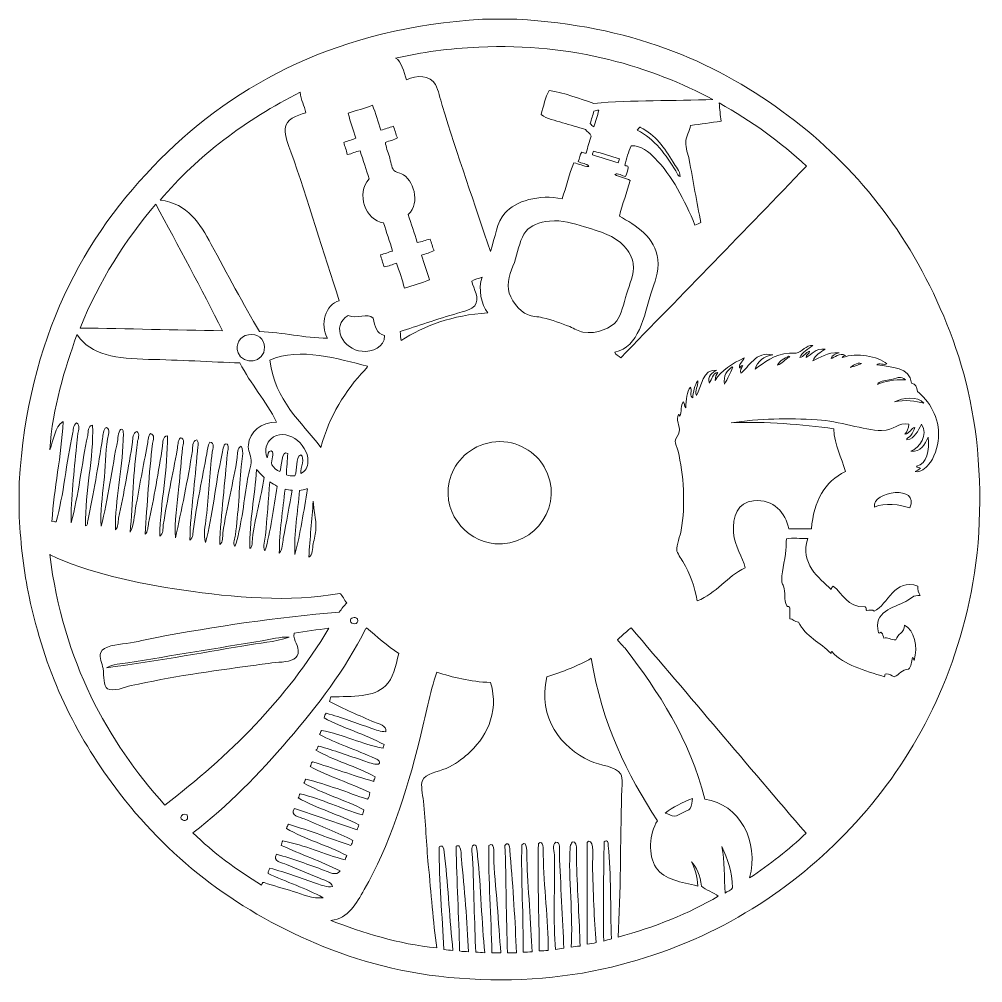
# Model space of a CAD drawing. Header units: inches. Extents: x 0 to 1033, y -1033 to 0.
import ezdxf

# ---------------------------------------------------------------- set-up
doc = ezdxf.new("R2010")
doc.units = ezdxf.units.IN
doc.header["$MEASUREMENT"] = 0
doc.layers.add('Layer 1', color=7, linetype='Continuous')

# ---------------------------------------------------------------- blocks, each defined once
blk = doc.blocks.new('block 2')
at = {"layer": 'Layer 1', "lineweight": 0}
for points, knots in [([(496.8, 0), (509.1, 0), (521.4, 0), (533.7, 0), (654.8, -6.7), (742.7, -43.8), (817.9, -98.4), (891.8, -152.1), (949.1, -222.1), (987.8, -310.1), (1007.3, -354.6), (1022, -402.7), (1027.6, -461.2), (1033.3, -520.8), (1029.4, -581.7), (1016.6, -635), (992.3, -735.6), (943.7, -815.8), (879.8, -879.8), (816.1, -943.4), (735.1, -992.4), (635, -1016.6), (580.9, -1029.6), (520.7, -1033.4), (460.8, -1027.6), (403.5, -1022.1), (353.7, -1006.9), (310.1, -987.8), (222.1, -949.1), (152.2, -891.9), (98.4, -817.9), (57.2, -761.2), (27.3, -698.6), (10.6, -619.1), (5, -592.8), (1.5, -564.3), (0, -533.7), (0, -521.4), (0, -509.1), (0, -496.8), (9.3, -342), (68.7, -232.7), (151.2, -150.2), (233.7, -67.7), (343.7, -9.2), (496.8, 0)], [0, 0, 0, 0, 1, 1, 1, 2, 2, 2, 3, 3, 3, 4, 4, 4, 5, 5, 5, 6, 6, 6, 7, 7, 7, 8, 8, 8, 9, 9, 9, 10, 10, 10, 11, 11, 11, 12, 12, 12, 13, 13, 13, 14, 14, 14, 15, 15, 15, 15]), ([(492.9, -29.8), (460.1, -31.3), (432.1, -35.2), (403.6, -41.8), (410.2, -44.8), (412.1, -56.7), (415.2, -64.8), (426.3, -59.9), (440.5, -59.6), (446.4, -70.1), (449.9, -76.3), (451.2, -84.9), (453.6, -92.6), (469.4, -144.6), (488.9, -199.7), (505.4, -249.1), (510.7, -233.3), (511.8, -217.9), (520.8, -207.8), (532.1, -194.9), (557.7, -187.5), (582.2, -192.5), (586.7, -180), (589.5, -165.8), (594.7, -154.1), (600.7, -154.8), (604.2, -158), (611, -157.9), (609.2, -154.1), (602.5, -155.2), (599.5, -152.6), (601.2, -149.7), (601.1, -144.9), (603.3, -142.5), (605, -142.8), (605.9, -143.8), (608.1, -143.5), (609.5, -137), (611.7, -131.4), (613.4, -125.3), (612.1, -122.1), (608.9, -120.8), (607.1, -118.1), (599.1, -115.9), (590.9, -113.4), (582.7, -110.9), (574.7, -108.4), (565.9, -106.9), (559.6, -102.2), (562.3, -93.4), (564.1, -83.6), (568.3, -76.3), (584.6, -78.7), (600.9, -85.3), (616.3, -90.2), (656.8, -86.2), (703, -88.1), (743.9, -85.9), (678.2, -51.5), (595.2, -25), (492.9, -29.8)], [0, 0, 0, 0, 1, 1, 1, 2, 2, 2, 3, 3, 3, 4, 4, 4, 5, 5, 5, 6, 6, 6, 7, 7, 7, 8, 8, 8, 9, 9, 9, 10, 10, 10, 11, 11, 11, 12, 12, 12, 13, 13, 13, 14, 14, 14, 15, 15, 15, 16, 16, 16, 17, 17, 17, 18, 18, 18, 19, 19, 19, 20, 20, 20, 20]), ([(151.2, -193.9), (181, -198), (193.7, -219), (205.9, -241.4), (222.8, -272.5), (240.5, -306.3), (257.7, -335), (283.7, -335.7), (304.5, -341.7), (330.7, -342.2), (322, -327.8), (328.4, -305.4), (343.2, -301.9), (326.5, -251), (309.6, -193.9), (291.3, -142.1), (288.9, -135), (284.4, -125.2), (285.1, -117.6), (286.2, -106.7), (297.3, -103.2), (307.2, -100.3), (306.1, -92.1), (301.7, -87.2), (301.4, -78.2), (242.7, -108.1), (191.7, -145.8), (151.2, -193.9)], [0, 0, 0, 0, 1, 1, 1, 2, 2, 2, 3, 3, 3, 4, 4, 4, 5, 5, 5, 6, 6, 6, 7, 7, 7, 8, 8, 8, 9, 9, 9, 9]), ([(352.8, -100.8), (355, -110.3), (358.6, -118.4), (360.9, -127.7), (356.7, -129.2), (352.4, -130.7), (348, -132), (349.2, -136.4), (350.8, -140.3), (351.8, -144.9), (357.1, -144.3), (360.5, -141.8), (365.7, -141.1), (368.7, -151.5), (372.2, -161.2), (375.3, -171.3), (360.8, -186.8), (371.3, -215.8), (390.7, -218.4), (393.8, -228.5), (397.4, -238.2), (400.3, -248.6), (395.7, -249.7), (392.3, -251.8), (387.3, -252.5), (388.4, -257), (390, -261), (391.2, -265.4), (396.5, -265), (400.2, -262.9), (404.6, -261.6), (407.7, -270.3), (410.6, -279.3), (413.2, -288.5), (422.1, -285.3), (431.8, -283), (440.1, -279.3), (437.1, -270.7), (434.1, -262), (431.5, -252.9), (436, -251.4), (441, -250.3), (444.9, -248.1), (443, -244.5), (442.3, -239.5), (440.6, -235.7), (435.5, -236.5), (432.1, -239), (426.7, -239.5), (423.9, -229), (420.3, -219.4), (417.1, -209.3), (431, -196.3), (422.6, -171.8), (409.9, -165.6), (407.8, -164.5), (403.5, -164.2), (401.7, -162.2), (399.2, -159.4), (398.3, -151.5), (396.9, -147.3), (395.1, -141.9), (393.4, -137.1), (392.6, -132), (396.9, -130.4), (402.1, -129.6), (405.6, -127.2), (403.6, -123.5), (403, -118.6), (401.2, -114.7), (396.7, -116), (392.4, -117.7), (387.8, -119), (384.7, -110.1), (382.2, -100.6), (378.7, -92.2), (370.5, -95.5), (361.3, -97.8), (352.8, -100.8)], [0, 0, 0, 0, 1, 1, 1, 2, 2, 2, 3, 3, 3, 4, 4, 4, 5, 5, 5, 6, 6, 6, 7, 7, 7, 8, 8, 8, 9, 9, 9, 10, 10, 10, 11, 11, 11, 12, 12, 12, 13, 13, 13, 14, 14, 14, 15, 15, 15, 16, 16, 16, 17, 17, 17, 18, 18, 18, 19, 19, 19, 20, 20, 20, 21, 21, 21, 22, 22, 22, 23, 23, 23, 24, 24, 24, 25, 25, 25, 26, 26, 26, 26]), ([(752.6, -109.4), (741.5, -110.6), (731.3, -112.8), (719.9, -113.8), (719.4, -119.8), (714.7, -125.6), (714.7, -132), (714.6, -138.1), (717.3, -144.5), (718.5, -150.7), (722.6, -172.6), (726.7, -197.1), (731, -217.9), (729.1, -219), (727, -220), (724.7, -220.8), (713.6, -194.2), (700.3, -167.6), (681.5, -148.8), (675.1, -142.4), (667.6, -135.2), (656.1, -135.8), (653.1, -142), (651.6, -149.6), (649.4, -156.5), (650.3, -157.7), (653.4, -156.6), (653.2, -158.9), (652.7, -162.5), (651.5, -165.4), (650.3, -168.5), (646.5, -168.4), (641.9, -164.2), (638.8, -166.5), (643.1, -169.8), (650.7, -169.7), (655.1, -172.8), (651.4, -185.7), (647.2, -198.1), (643.6, -211.2), (661.1, -220.8), (682.7, -234), (684.9, -257.7), (686.2, -271.9), (681.2, -281.8), (677.7, -293.3), (669.9, -318.8), (664.7, -351.5), (638.8, -357.1), (638.8, -359.4), (643.3, -361.2), (645.1, -363.3), (711.3, -294.5), (778.4, -226.6), (844.2, -157.4), (816.4, -131.6), (785.2, -109), (750.7, -89.8), (750.9, -96.7), (752.1, -102.7), (752.6, -109.4)], [0, 0, 0, 0, 1, 1, 1, 2, 2, 2, 3, 3, 3, 4, 4, 4, 5, 5, 5, 6, 6, 6, 7, 7, 7, 8, 8, 8, 9, 9, 9, 10, 10, 10, 11, 11, 11, 12, 12, 12, 13, 13, 13, 14, 14, 14, 15, 15, 15, 16, 16, 16, 17, 17, 17, 18, 18, 18, 19, 19, 19, 20, 20, 20, 20]), ([(616.3, -98.4), (615.1, -103), (613.5, -107.1), (612.4, -111.8), (613.6, -113.1), (614.3, -114.7), (616.3, -115.2), (618.3, -109.5), (620.3, -103.8), (621.5, -97.4), (619.3, -97.3), (618.3, -98.4), (616.3, -98.4)], [0, 0, 0, 0, 1, 1, 1, 2, 2, 2, 3, 3, 3, 4, 4, 4, 4]), ([(701.2, -153.1), (692.1, -138.1), (682, -123.7), (666.2, -116.2), (666.2, -115.9), (666.1, -115.6), (665.7, -115.7), (664.3, -116.3), (663.7, -117.8), (662.8, -119), (681.3, -128.2), (693.8, -145.7), (704.1, -162.7), (705.5, -165.1), (707.3, -169), (708.9, -168.5), (708.5, -162.7), (704.1, -157.9), (701.2, -153.1)], [0, 0, 0, 0, 1, 1, 1, 2, 2, 2, 3, 3, 3, 4, 4, 4, 5, 5, 5, 6, 6, 6, 6]), ([(614.8, -145.4), (623.7, -148.6), (633.3, -150.9), (642.2, -154.1), (642.8, -152.7), (643.3, -151.3), (643.6, -149.7), (634.3, -147.1), (625.6, -143.8), (615.8, -141.6), (615.7, -143.1), (614.7, -143.7), (614.8, -145.4)], [0, 0, 0, 0, 1, 1, 1, 2, 2, 2, 3, 3, 3, 4, 4, 4, 4]), ([(146.4, -198.2), (113.8, -237), (85.7, -280.2), (65.3, -331.2), (116.5, -331.8), (166.8, -333.3), (217.9, -334.1), (195.6, -289.2), (170.4, -243), (146.4, -198.2)], [0, 0, 0, 0, 1, 1, 1, 2, 2, 2, 3, 3, 3, 3]), ([(543.3, -227.5), (537.6, -234.3), (535.2, -247.3), (532.3, -256.8), (529, -267.4), (522.9, -277.9), (524.6, -289.9), (526, -299.8), (536.5, -313.4), (545.2, -316.8), (549.9, -318.6), (556, -318.9), (561.1, -320.1), (571.5, -322.6), (581.1, -326), (590.4, -329.7), (595.2, -331.7), (600.6, -334.8), (604.3, -335.5), (620.1, -338.3), (635.2, -330.6), (640.7, -323.5), (645.6, -317.2), (648.4, -304.8), (651.3, -294.7), (654.5, -283.9), (659.9, -274.3), (658.5, -262.1), (657.8, -256), (653.7, -248.5), (648.9, -243.3), (638.2, -232), (623.4, -227.8), (606.2, -222.7), (593.1, -218.8), (583, -215.1), (568.8, -216.5), (557.2, -217.6), (548.7, -221), (543.3, -227.5)], [0, 0, 0, 0, 1, 1, 1, 2, 2, 2, 3, 3, 3, 4, 4, 4, 5, 5, 5, 6, 6, 6, 7, 7, 7, 8, 8, 8, 9, 9, 9, 10, 10, 10, 11, 11, 11, 12, 12, 12, 13, 13, 13, 13]), ([(485.2, -280.8), (487.4, -289.4), (494.3, -299.8), (488.6, -307.2), (485.7, -311), (476.4, -313.4), (469.9, -315.3), (448.6, -321.5), (426.4, -329.2), (408.4, -335), (408.9, -338.4), (409, -342.5), (409.4, -344.6), (434.5, -328.8), (464, -317.2), (502.5, -314.9), (495.5, -306.7), (492, -288.7), (496.3, -276.5), (493.1, -278.4), (488.3, -278.7), (485.2, -280.8)], [0, 0, 0, 0, 1, 1, 1, 2, 2, 2, 3, 3, 3, 4, 4, 4, 5, 5, 5, 6, 6, 6, 7, 7, 7, 7]), ([(352.8, -317.7), (333.4, -329.3), (347.4, -354.3), (367.6, -356.1), (378.6, -357.1), (392.3, -351.8), (391.6, -339.3), (383.4, -337.3), (381.2, -329.3), (379.6, -320.6), (373.6, -314.1), (361.9, -322.3), (352.8, -317.7)], [0, 0, 0, 0, 1, 1, 1, 2, 2, 2, 3, 3, 3, 4, 4, 4, 4]), ([(32.6, -461.7), (37, -451.7), (37.9, -437), (47, -431.5), (45.1, -468.9), (37.3, -503), (35, -538.5), (37, -538.2), (37.8, -539), (39.4, -539), (47.7, -511), (50.5, -474.1), (57.1, -444.9), (58.1, -440.8), (57.7, -435.5), (61.4, -432.9), (65.7, -435.4), (63.4, -440.7), (62.9, -444.4), (62.3, -448.7), (61.8, -453.6), (61.4, -457.9), (59, -485.1), (55, -514), (55.7, -540), (63.4, -511.3), (67.1, -476.3), (73.4, -446.4), (74.1, -443.1), (73.3, -435.6), (78.7, -435.3), (79.8, -471.3), (70.6, -505.3), (71, -543.3), (73.6, -542.9), (73.1, -539.8), (73.4, -538), (79.5, -509.4), (84.9, -478.3), (89.3, -449.7), (89.9, -445.7), (89.6, -440.1), (93.6, -437.7), (98.1, -440.1), (95.1, -446.5), (94.6, -450.2), (92.4, -464.9), (92.3, -481), (90.7, -496.8), (89.2, -512.5), (86.3, -528.3), (87.8, -543.8), (95, -515.3), (99.5, -481.1), (105.6, -451.2), (105.9, -449.8), (106.2, -439.1), (109.9, -439.6), (112.7, -440.1), (111.4, -449.1), (111.4, -451.6), (110.3, -485.3), (102.7, -513.9), (103.2, -547.6), (106.3, -544.5), (105.7, -539.3), (106.6, -535.2), (112, -508.8), (117.4, -480.1), (121.4, -453.6), (122, -449.7), (121.4, -443.5), (126.2, -442), (129.9, -445), (127.2, -449.9), (126.7, -453.6), (122.3, -484.6), (121.6, -519.6), (119, -550), (123.1, -542.5), (123.3, -532.9), (124.8, -524.1), (128.7, -501.8), (133.1, -478.3), (137.3, -457.4), (138.1, -453.1), (137.6, -447.9), (140.6, -444.4), (146.1, -445.3), (143.5, -451.6), (143, -455), (139, -487.5), (137.3, -520.1), (134.9, -552.4), (138.2, -549.7), (137.9, -544.5), (138.7, -540.4), (144.4, -513.9), (149.5, -484.8), (153.6, -457.9), (154.1, -454.3), (153.3, -447.1), (158.9, -446.8), (159.5, -482.3), (151.4, -517.5), (150.7, -554.4), (154.7, -551.9), (154, -546.4), (154.5, -542.4), (158.6, -515.1), (164.6, -487.8), (169.4, -461.7), (170.2, -457.3), (169.7, -452.2), (172.8, -448.8), (178.1, -449.8), (175.6, -455.9), (175.2, -459.3), (173.4, -473.2), (172.7, -487.5), (171.3, -501.1), (169.5, -519.8), (166.1, -539.2), (167.5, -556.3), (173.8, -527.1), (180.9, -493.4), (185.7, -462.7), (186.3, -458.9), (185.1, -452.3), (190.5, -451.2), (193.1, -454.7), (191.3, -459.2), (191, -463.2), (188.8, -495.7), (183.8, -525.6), (182.9, -558.7), (186.7, -556.2), (186.2, -550.6), (186.7, -546.7), (190.5, -519.8), (196.2, -492), (201.1, -466), (201.9, -462), (201.9, -457), (204.5, -453.6), (210.3, -454.2), (207.3, -460.9), (206.9, -464.1), (203.9, -488.2), (203, -511), (200.6, -534.2), (199.7, -543.4), (196.9, -552.9), (199.7, -561.1), (207.7, -533.1), (210.3, -496.6), (217.4, -467.5), (218.4, -463.5), (218.6, -455.4), (221.7, -455.5), (226.2, -455.6), (223.3, -463.4), (223.2, -465.1), (220.8, -495.4), (216.1, -530.8), (215, -563.5), (219, -560.6), (217.8, -555.2), (218.4, -551), (222.3, -523.5), (229.8, -496.6), (233.7, -469.9), (234.3, -466), (233.2, -459.7), (238.1, -457.9), (241.3, -464.3), (238.7, -472.5), (238.1, -480), (236, -503.2), (234.9, -530.3), (231.8, -552.9), (231.2, -557.1), (228.9, -561.5), (231.3, -565.4), (237.8, -546.5), (240.7, -519.4), (244.3, -496.3), (245.5, -488.4), (249, -479.4), (248.6, -472.8), (248.2, -466.6), (245.2, -462.7), (245.7, -456.4), (246.9, -442.1), (259.6, -432.4), (276, -432), (264.4, -409.3), (248.2, -391.2), (236.6, -368.6), (206.1, -367.5), (170.8, -365.4), (138.7, -364.8), (104.9, -364.1), (76.7, -360.2), (62.4, -338.9), (62.4, -338.6), (62.3, -338.3), (61.9, -338.4), (48.5, -375.5), (35.9, -416.1), (32.6, -461.7)], [0, 0, 0, 0, 1, 1, 1, 2, 2, 2, 3, 3, 3, 4, 4, 4, 5, 5, 5, 6, 6, 6, 7, 7, 7, 8, 8, 8, 9, 9, 9, 10, 10, 10, 11, 11, 11, 12, 12, 12, 13, 13, 13, 14, 14, 14, 15, 15, 15, 16, 16, 16, 17, 17, 17, 18, 18, 18, 19, 19, 19, 20, 20, 20, 21, 21, 21, 22, 22, 22, 23, 23, 23, 24, 24, 24, 25, 25, 25, 26, 26, 26, 27, 27, 27, 28, 28, 28, 29, 29, 29, 30, 30, 30, 31, 31, 31, 32, 32, 32, 33, 33, 33, 34, 34, 34, 35, 35, 35, 36, 36, 36, 37, 37, 37, 38, 38, 38, 39, 39, 39, 40, 40, 40, 41, 41, 41, 42, 42, 42, 43, 43, 43, 44, 44, 44, 45, 45, 45, 46, 46, 46, 47, 47, 47, 48, 48, 48, 49, 49, 49, 50, 50, 50, 51, 51, 51, 52, 52, 52, 53, 53, 53, 54, 54, 54, 55, 55, 55, 56, 56, 56, 57, 57, 57, 58, 58, 58, 59, 59, 59, 60, 60, 60, 61, 61, 61, 62, 62, 62, 63, 63, 63, 64, 64, 64, 65, 65, 65, 66, 66, 66, 67, 67, 67, 68, 68, 68, 69, 69, 69, 70, 70, 70, 70]), ([(234.7, -357.6), (239.9, -371.8), (263.5, -368.7), (263, -351.8), (262.8, -342.7), (255.6, -336.7), (245.7, -338.4), (236.4, -340), (231.3, -348.5), (234.7, -357.6)], [0, 0, 0, 0, 1, 1, 1, 2, 2, 2, 3, 3, 3, 3]), ([(268.8, -365.7), (274.3, -409.7), (302.3, -431.1), (323.5, -459.3), (332.3, -425.5), (350.1, -397.8), (370.5, -376.3), (371.6, -375.2), (373.7, -373.7), (373.4, -372), (342.8, -364.5), (301, -351.2), (268.8, -365.7)], [0, 0, 0, 0, 1, 1, 1, 2, 2, 2, 3, 3, 3, 4, 4, 4, 4]), ([(746.3, -387.3), (746.2, -383.4), (747.9, -381.2), (749.2, -378.7), (743.5, -379.8), (742.9, -386.2), (740.1, -390.2), (737.2, -383.2), (743.3, -378.5), (748.3, -376.3), (732.2, -374.8), (732.4, -393.7), (726.2, -403.6), (724.4, -397.9), (728, -393.7), (727.6, -387.8), (724.4, -392.3), (722.7, -400.3), (722.3, -406), (718.4, -405.3), (721.7, -397.4), (719.9, -394.5), (715.7, -399.4), (715.3, -408.1), (714.7, -416.6), (713.2, -415.2), (714, -411.5), (712.3, -410.4), (708.7, -413.2), (710.9, -421.8), (708.4, -425.7), (707.1, -425.9), (708.9, -423), (707, -423.8), (703.8, -429.9), (708.8, -435.3), (707.9, -442.5), (707.5, -446.2), (703.8, -449.1), (703.6, -452.6), (703.5, -454.7), (705.5, -459.2), (706.5, -463.2), (712.6, -487.9), (714.6, -521.1), (709.9, -548.1), (708.9, -553.3), (704.6, -565), (705.1, -569.2), (705.4, -572.2), (710, -578.5), (711.8, -581.7), (718.9, -594.8), (724.7, -608.2), (727.1, -623.9), (747.7, -615.5), (758.9, -597.8), (778.5, -588.4), (776.1, -577.3), (767.1, -565.2), (766, -551), (764.7, -533.3), (770.3, -518.2), (787.6, -516.4), (809.6, -514.2), (821.5, -529.6), (825.5, -546.7), (833.5, -546.7), (841.5, -546.7), (849.5, -546.7), (852.2, -516.7), (863.7, -495.6), (886, -485.2), (882, -469.7), (874.4, -457.8), (873.5, -439.2), (839.6, -434.7), (800.8, -431), (763.6, -432.9), (793.5, -428.1), (824.6, -427.9), (855.8, -429.6), (879.2, -430.8), (905.4, -440.7), (924.9, -441.1), (938.6, -441.4), (942.6, -431.5), (954.2, -434.4), (953.8, -438.9), (952.1, -442.2), (949.8, -444.9), (955.1, -444.6), (956.6, -438), (960.4, -437.7), (959.5, -440.6), (958.1, -443.9), (956.1, -446.4), (954.6, -448.2), (950.9, -449.6), (951.8, -451.2), (960.9, -449.4), (963.9, -441.5), (967.6, -434.4), (975.2, -445.8), (965.7, -460), (956.1, -463.2), (967.2, -464.8), (971.1, -455.6), (974.8, -448.3), (976, -462.3), (973.8, -476.6), (962.3, -479.5), (962.6, -481.4), (965.8, -480.5), (966.6, -481.9), (964.6, -482.9), (963, -484.3), (960.9, -485.2), (966, -486.8), (972.4, -480.7), (975.3, -477.6), (981.1, -471.1), (985.1, -458.6), (985.8, -448.8), (987.4, -427.6), (975.1, -408.1), (963.3, -399.3), (963, -394.5), (961.1, -391.2), (957, -390.2), (955.5, -372.7), (935.7, -373.5), (919.6, -370.5), (922.2, -368.3), (927.3, -371.3), (930.6, -369.6), (920.4, -361.4), (898.5, -356.9), (882.6, -362.9), (883, -361.3), (884.8, -361.2), (886, -360.5), (880.1, -357), (873.9, -363.1), (870.6, -363.8), (871.7, -359.9), (875.8, -359.1), (879.3, -357.6), (866.5, -356.7), (858.6, -363.5), (851, -366.2), (853.5, -360.1), (859.4, -357.3), (864.4, -353.7), (853.5, -352.8), (850.4, -359.5), (843.8, -362.9), (843.7, -359.5), (848.2, -358.5), (847.6, -356.1), (842.9, -357.2), (841.8, -361.9), (837.1, -362.9), (839.7, -356.6), (846.1, -354), (851, -349.9), (844.1, -349.3), (839.4, -356.8), (833.2, -358.1), (830.9, -358.5), (828.4, -357.9), (826, -358.1), (809.4, -359.3), (798.8, -368.2), (789.1, -375.3), (791.8, -366.5), (798.4, -361.7), (808.3, -360), (789.8, -355.3), (782.4, -373.7), (773.7, -379.6), (772.5, -376.3), (774.9, -374), (776.1, -371.5), (773.7, -370.9), (773.2, -374.6), (772.3, -373.9), (772.2, -368.8), (776.7, -365.8), (777.5, -363.3), (765, -368.9), (752.3, -376.9), (746.3, -387.3)], [0, 0, 0, 0, 1, 1, 1, 2, 2, 2, 3, 3, 3, 4, 4, 4, 5, 5, 5, 6, 6, 6, 7, 7, 7, 8, 8, 8, 9, 9, 9, 10, 10, 10, 11, 11, 11, 12, 12, 12, 13, 13, 13, 14, 14, 14, 15, 15, 15, 16, 16, 16, 17, 17, 17, 18, 18, 18, 19, 19, 19, 20, 20, 20, 21, 21, 21, 22, 22, 22, 23, 23, 23, 24, 24, 24, 25, 25, 25, 26, 26, 26, 27, 27, 27, 28, 28, 28, 29, 29, 29, 30, 30, 30, 31, 31, 31, 32, 32, 32, 33, 33, 33, 34, 34, 34, 35, 35, 35, 36, 36, 36, 37, 37, 37, 38, 38, 38, 39, 39, 39, 40, 40, 40, 41, 41, 41, 42, 42, 42, 43, 43, 43, 44, 44, 44, 45, 45, 45, 46, 46, 46, 47, 47, 47, 48, 48, 48, 49, 49, 49, 50, 50, 50, 51, 51, 51, 52, 52, 52, 53, 53, 53, 54, 54, 54, 55, 55, 55, 56, 56, 56, 57, 57, 57, 58, 58, 58, 59, 59, 59, 60, 60, 60, 61, 61, 61, 62, 62, 62, 63, 63, 63, 64, 64, 64, 64]), ([(813.1, -371), (815.7, -366.3), (820.3, -363.6), (825.5, -361.4), (826.8, -361.4), (826.1, -361.8), (826, -362.4), (820.9, -364.5), (818.6, -369.4), (813.1, -371)], [0, 0, 0, 0, 1, 1, 1, 2, 2, 2, 3, 3, 3, 3]), ([(903.3, -369.1), (899.9, -371.1), (895.3, -371.9), (891.3, -373.4), (893.2, -372.1), (898.6, -367.7), (903.3, -369.1)], [0, 0, 0, 0, 1, 1, 1, 2, 2, 2, 2]), ([(764.6, -372.9), (765.4, -372.8), (765.6, -373.4), (765.1, -373.4), (762.7, -379.8), (759.5, -385.5), (756.4, -391.2), (754.6, -382.5), (759.3, -376.1), (764.6, -372.9)], [0, 0, 0, 0, 1, 1, 1, 2, 2, 2, 3, 3, 3, 3]), ([(950.3, -386.8), (937.8, -385.9), (928.7, -388.3), (920.6, -391.6), (921.7, -388), (928, -388), (933, -386.8), (939.5, -385.4), (946.8, -381.7), (950.3, -386.8)], [0, 0, 0, 0, 1, 1, 1, 2, 2, 2, 3, 3, 3, 3]), ([(970, -411.8), (962.5, -409.4), (949, -407.8), (938.8, -410.4), (947, -405.6), (964.1, -404), (970, -411.8)], [0, 0, 0, 0, 1, 1, 1, 2, 2, 2, 2]), ([(309.6, -474.2), (309.9, -454.6), (284.9, -436.7), (269.7, -450.2), (265.7, -453.8), (262.2, -462), (265.9, -470.4), (266.8, -467.2), (266.4, -462.9), (270.2, -462.7), (274.5, -466), (269.9, -472.4), (270.7, -478), (273.1, -480.9), (275.7, -483.6), (279.3, -485.2), (281.7, -481.6), (280.8, -460.6), (288, -465.6), (287.4, -473.1), (286.8, -480.8), (286.5, -488.6), (288.7, -489.8), (292.3, -489.6), (295.7, -489.6), (298.6, -482.9), (295.7, -470.4), (301.9, -467), (306.8, -471), (301.5, -480.3), (301.9, -487.2), (306.9, -484.8), (309.5, -480.5), (309.6, -474.2)], [0, 0, 0, 0, 1, 1, 1, 2, 2, 2, 3, 3, 3, 4, 4, 4, 5, 5, 5, 6, 6, 6, 7, 7, 7, 8, 8, 8, 9, 9, 9, 10, 10, 10, 11, 11, 11, 11]), ([(463.2, -489.1), (449.9, -526.2), (478.5, -560.1), (510.2, -562.5), (554, -565.9), (585.6, -519.6), (563, -480), (554.6, -465.3), (534.4, -451), (511.2, -453.1), (487.2, -455.2), (469.6, -471.1), (463.2, -489.1)], [0, 0, 0, 0, 1, 1, 1, 2, 2, 2, 3, 3, 3, 4, 4, 4, 4]), ([(247.2, -567.8), (250.8, -565.5), (249.6, -560.7), (250.1, -556.8), (252.6, -535.5), (259.7, -512.9), (262.5, -491.5), (259.7, -488.7), (257.1, -485.7), (254.4, -482.8), (252.7, -511.6), (246.7, -538.5), (247.2, -567.8)], [0, 0, 0, 0, 1, 1, 1, 2, 2, 2, 3, 3, 3, 4, 4, 4, 4]), ([(264, -553.4), (263.4, -559.1), (260.9, -565.2), (263.5, -570.2), (269.8, -549.1), (272.7, -524.7), (276.5, -501.1), (274.4, -499), (271.3, -497.9), (268.8, -496.3), (267.1, -514.8), (265.8, -535.1), (264, -553.4)], [0, 0, 0, 0, 1, 1, 1, 2, 2, 2, 3, 3, 3, 4, 4, 4, 4]), ([(285.1, -504), (282.6, -526.1), (278.9, -549.6), (278.9, -572.6), (282.7, -568.7), (282.2, -562.2), (283.2, -556.8), (286.3, -539.6), (289.7, -521.8), (292.8, -504.9), (289.6, -505.2), (287.9, -504), (285.1, -504)], [0, 0, 0, 0, 1, 1, 1, 2, 2, 2, 3, 3, 3, 4, 4, 4, 4]), ([(300.5, -505.4), (299.1, -528), (294, -551.7), (295.7, -574), (301.5, -551.9), (305.1, -527.5), (309.1, -503.5), (308.8, -503.5), (308.5, -503.5), (308.1, -503.5), (306.1, -504.7), (302.8, -504.5), (300.5, -505.4)], [0, 0, 0, 0, 1, 1, 1, 2, 2, 2, 3, 3, 3, 4, 4, 4, 4]), ([(917.2, -523.2), (927.9, -518.3), (944.9, -520.5), (955.1, -524.1), (966.7, -498.8), (914.1, -505.9), (917.2, -523.2)], [0, 0, 0, 0, 1, 1, 1, 2, 2, 2, 2]), ([(310.5, -576.9), (314.8, -574.2), (314.4, -567.8), (315.3, -562.5), (316.3, -557.4), (318, -551.6), (318.2, -546.2), (318.6, -536.4), (315.3, -525.4), (315.3, -516.9), (313.7, -536.9), (311.9, -556.7), (310.5, -576.9)], [0, 0, 0, 0, 1, 1, 1, 2, 2, 2, 3, 3, 3, 4, 4, 4, 4]), ([(822.7, -557.2), (822.6, -561.8), (822.5, -565.4), (822.2, -569.2), (821.3, -580.7), (816.8, -596.4), (817.9, -603.8), (818, -605.2), (819.3, -606.8), (819.8, -608.1), (821.8, -614.8), (820, -622.6), (823.1, -629.2), (824, -630.1), (826.1, -629.8), (826.5, -631.1), (826.5, -635.1), (826.5, -639.1), (826.5, -643.1), (829.8, -642.4), (831.1, -647), (835.6, -646.5), (843.2, -661.8), (859.2, -668.6), (870.6, -680.1), (870.5, -679), (870.8, -678.3), (871.6, -678.2), (884.4, -693), (906.8, -698.3), (927.8, -705.1), (928.6, -704.3), (927.7, -701.8), (929.7, -702.2), (933.9, -701.8), (935.3, -704.2), (938.3, -705.1), (944.3, -703.2), (946.1, -697.1), (953.7, -696.9), (956.9, -694.5), (957, -689), (958, -684.4), (959.3, -684.9), (959.1, -686.8), (959.9, -687.8), (963.8, -672.8), (959.9, -655), (949.4, -649.9), (949.7, -658.5), (941.6, -658.8), (940.2, -665.7), (934.5, -666.3), (931.4, -662), (927.3, -663.8), (926.7, -661.6), (926, -659.7), (924.9, -658), (923.8, -656.4), (922.3, -659.5), (921.5, -658), (915.4, -634.7), (937.4, -631.6), (950.8, -624.4), (956.6, -621.3), (958.6, -617.2), (966.2, -618.2), (964.7, -615.6), (963, -611.4), (963.8, -608.1), (938.3, -598.6), (932.1, -627.7), (916.7, -635), (915.2, -632.9), (911.9, -633.7), (909, -634), (907.5, -633.7), (909, -630.2), (907.1, -630.2), (887.6, -631), (883.7, -616.2), (873, -608.1), (871.5, -608.5), (871.4, -610.3), (870.6, -611.5), (857.9, -598.9), (836.7, -584.1), (845.7, -556.8), (838.2, -557.1), (829.4, -556.1), (822.7, -557.2)], [0, 0, 0, 0, 1, 1, 1, 2, 2, 2, 3, 3, 3, 4, 4, 4, 5, 5, 5, 6, 6, 6, 7, 7, 7, 8, 8, 8, 9, 9, 9, 10, 10, 10, 11, 11, 11, 12, 12, 12, 13, 13, 13, 14, 14, 14, 15, 15, 15, 16, 16, 16, 17, 17, 17, 18, 18, 18, 19, 19, 19, 20, 20, 20, 21, 21, 21, 22, 22, 22, 23, 23, 23, 24, 24, 24, 25, 25, 25, 26, 26, 26, 27, 27, 27, 28, 28, 28, 29, 29, 29, 30, 30, 30, 30]), ([(156, -842.8), (225.1, -790.1), (286.5, -729.5), (332.1, -653.2), (319.4, -654.7), (307, -656.6), (294.7, -658.5), (293.4, -667.4), (300.6, -671.3), (299, -680.1), (297.7, -687.7), (287.9, -689), (278.4, -689.7), (268.2, -690.5), (258.8, -692), (251, -693.1), (204.9, -699.3), (162.2, -705.3), (120, -714.7), (113, -716.2), (100.7, -721.8), (94.6, -718), (90, -715.2), (91.1, -705), (89.8, -696.4), (88.9, -691.1), (85.5, -684.5), (87.4, -679.1), (89.8, -672), (104.8, -671), (114.7, -669.5), (126.8, -667.7), (136.4, -665.1), (145.9, -663.3), (209.8, -651.3), (276.1, -641.4), (343.2, -635.9), (345.7, -632.4), (348.3, -628.9), (351.3, -625.9), (348.1, -623.1), (347.2, -618.1), (343.7, -615.8), (290.9, -625.8), (227.8, -620), (176.6, -612.4), (123.3, -604.6), (73.5, -593.4), (33.1, -574.5), (33.1, -574.2), (33, -573.9), (32.6, -574), (47.5, -689.8), (94.4, -773.7), (156, -842.8)], [0, 0, 0, 0, 1, 1, 1, 2, 2, 2, 3, 3, 3, 4, 4, 4, 5, 5, 5, 6, 6, 6, 7, 7, 7, 8, 8, 8, 9, 9, 9, 10, 10, 10, 11, 11, 11, 12, 12, 12, 13, 13, 13, 14, 14, 14, 15, 15, 15, 16, 16, 16, 17, 17, 17, 18, 18, 18, 18]), ([(355.2, -645.5), (355.7, -649.1), (364.2, -650.3), (362.9, -643.1), (360, -640.1), (354.6, -642), (355.2, -645.5)], [0, 0, 0, 0, 1, 1, 1, 2, 2, 2, 2]), ([(372.4, -652.7), (372.4, -653.4), (371.6, -653.2), (371.5, -653.7), (349.2, -698.1), (319.6, -736.5), (288.5, -772.7), (257.3, -809.1), (224, -843.8), (186.2, -872.6), (208.1, -893.9), (233, -912.2), (259.7, -928.7), (260.5, -927.7), (260.2, -925.5), (262.5, -925.8), (272.6, -929.4), (283.2, -932.3), (293.7, -935.4), (304, -938.5), (314.8, -943.6), (325.9, -942.2), (307.7, -932.1), (286.2, -925.2), (266.9, -916.2), (266.9, -913.8), (268, -912.2), (268.8, -910.5), (286, -914.9), (302.7, -921.8), (318.7, -926.8), (324.2, -928.5), (330, -931.3), (336, -930.2), (334.1, -924.4), (326.7, -923.3), (321.1, -921), (309.1, -916.2), (298.6, -911.6), (286.5, -906.6), (282.5, -905), (270.8, -903.2), (276, -895.6), (293.3, -900.3), (311, -907), (327.3, -912.9), (332.1, -914.6), (340.1, -919.4), (344.1, -913.4), (323.9, -903.3), (301.5, -895.5), (280.8, -886), (281.4, -884.4), (281.8, -882.6), (282.7, -881.2), (307.1, -885.8), (326, -895.8), (349.4, -901.4), (349.9, -899.8), (350.7, -898.5), (351.3, -897), (330.9, -886.1), (306.1, -879.6), (286.5, -867.8), (287.4, -866.4), (287.8, -864.6), (288.9, -863.4), (311.8, -870.3), (333.2, -878.7), (355.7, -886), (356.4, -884.3), (357.5, -883), (357.6, -880.7), (342, -872.7), (323, -864.8), (305.7, -857.7), (301.8, -856.1), (288.8, -853.8), (295.2, -846.6), (318, -853.7), (339.9, -861.8), (362.4, -869.2), (362.8, -867.2), (363.9, -865.9), (364.3, -863.9), (343.4, -853.5), (319.3, -846.2), (299, -835.1), (300.5, -834.4), (299.7, -831.4), (301.4, -830.8), (325.2, -836.7), (345.2, -846.6), (368.1, -853.4), (368.8, -851.8), (369.3, -850.1), (369.6, -848.1), (349.6, -837.1), (325, -830.6), (305.3, -819.3), (306.1, -818.1), (306.4, -816.3), (307.2, -815), (330.8, -820.7), (351.4, -829.3), (373.4, -836.6), (375.1, -835), (375.6, -832.3), (375.8, -829.4), (355.2, -819.4), (331.9, -812.2), (312, -801.5), (313.4, -800.4), (312.9, -797.4), (314.4, -796.3), (336.5, -803.1), (357.5, -811.1), (380.1, -817.4), (380.4, -815.6), (381.3, -814.4), (381.6, -812.6), (362.2, -801.2), (337.2, -795.5), (318.2, -783.8), (320.3, -783.4), (319.4, -780.1), (321.1, -779.5), (337.4, -784.1), (353.8, -790.1), (369.6, -795.3), (374.8, -797), (380.2, -799.5), (385.4, -799.1), (388.4, -795.6), (383.5, -793.8), (381.6, -792.9), (361.9, -783.6), (339.5, -776.8), (322.1, -767), (322.9, -765.8), (323.2, -764), (324, -762.7), (347.7, -767.1), (367.8, -777.7), (390.2, -781.9), (390.1, -780.1), (391.1, -779.5), (391.2, -778), (371.3, -766.9), (346.8, -760.3), (326.9, -749.2), (327.6, -747.5), (327.7, -745.3), (329.3, -744.4), (345.7, -748.6), (362.3, -755.3), (377.2, -760.3), (382.5, -762), (387.9, -764.3), (393.1, -764.1), (394.2, -757.2), (385.5, -755.9), (381.1, -754), (364.8, -747), (347.4, -739.2), (332.6, -731.9), (333.1, -730.2), (333.4, -728.2), (334.1, -726.7), (358.6, -726.3), (380, -727.1), (392.6, -715.1), (401.4, -706.8), (403.5, -694.5), (407, -680.1), (394.2, -672.2), (383.8, -662), (372.4, -652.7)], [0, 0, 0, 0, 1, 1, 1, 2, 2, 2, 3, 3, 3, 4, 4, 4, 5, 5, 5, 6, 6, 6, 7, 7, 7, 8, 8, 8, 9, 9, 9, 10, 10, 10, 11, 11, 11, 12, 12, 12, 13, 13, 13, 14, 14, 14, 15, 15, 15, 16, 16, 16, 17, 17, 17, 18, 18, 18, 19, 19, 19, 20, 20, 20, 21, 21, 21, 22, 22, 22, 23, 23, 23, 24, 24, 24, 25, 25, 25, 26, 26, 26, 27, 27, 27, 28, 28, 28, 29, 29, 29, 30, 30, 30, 31, 31, 31, 32, 32, 32, 33, 33, 33, 34, 34, 34, 35, 35, 35, 36, 36, 36, 37, 37, 37, 38, 38, 38, 39, 39, 39, 40, 40, 40, 41, 41, 41, 42, 42, 42, 43, 43, 43, 44, 44, 44, 45, 45, 45, 46, 46, 46, 47, 47, 47, 48, 48, 48, 49, 49, 49, 50, 50, 50, 51, 51, 51, 52, 52, 52, 53, 53, 53, 54, 54, 54, 55, 55, 55, 56, 56, 56, 57, 57, 57, 58, 58, 58, 59, 59, 59, 59]), ([(656.1, -652.7), (655.1, -653.5), (641.7, -665), (641.7, -665.7), (641.7, -666.6), (647.6, -672.1), (649.4, -674.3), (685.5, -720.9), (719.5, -772.9), (735.3, -836.6), (772.3, -841.2), (793.9, -882.1), (783.3, -921), (804.5, -906.1), (825.6, -891), (843.8, -873), (780.9, -799.9), (719, -725.9), (656.1, -652.7)], [0, 0, 0, 0, 1, 1, 1, 2, 2, 2, 3, 3, 3, 4, 4, 4, 5, 5, 5, 6, 6, 6, 6]), ([(260.6, -666.7), (212.3, -674.4), (163.7, -682.5), (116.6, -690.2), (109, -691.4), (100.5, -691.5), (93.6, -695.5), (142.4, -689.2), (192.6, -680.1), (240.9, -671.9), (257.2, -669.2), (274, -667.9), (289.4, -662.8), (279.1, -662.1), (270.4, -665.1), (260.6, -666.7)], [0, 0, 0, 0, 1, 1, 1, 2, 2, 2, 3, 3, 3, 4, 4, 4, 5, 5, 5, 5]), ([(727.6, -929.7), (710.2, -925.3), (691.9, -923.2), (683, -910), (673.9, -896.6), (675.8, -873.4), (684.4, -859.6), (652, -810.3), (625, -755.5), (613.4, -685.4), (599.1, -693.5), (583.1, -699.9), (565.9, -705.1), (555.7, -750), (581.4, -781.1), (611.9, -795.3), (622.8, -800.3), (640.6, -801.3), (645.1, -809.7), (647.6, -814.4), (646.3, -822.9), (646, -831.3), (644.6, -883), (645.2, -937.3), (642.2, -984.4), (682, -973.8), (717.8, -959.2), (749.7, -940.7), (744.5, -936.1), (736.5, -934.4), (731.5, -929.7), (730.5, -918.8), (726.3, -908.6), (720.9, -903.8), (724.6, -911), (727.4, -919.1), (727.6, -929.7)], [0, 0, 0, 0, 1, 1, 1, 2, 2, 2, 3, 3, 3, 4, 4, 4, 5, 5, 5, 6, 6, 6, 7, 7, 7, 8, 8, 8, 9, 9, 9, 10, 10, 10, 11, 11, 11, 12, 12, 12, 12]), ([(429.6, -772.3), (414.7, -830.7), (397, -886.8), (370, -933.5), (361.5, -948.3), (353.4, -964.4), (334.1, -966.6), (368.5, -979.6), (405.9, -992), (447.8, -995.9), (443.7, -967.5), (441.8, -937.6), (438.7, -906.6), (436.5, -884.8), (435.9, -861.3), (433.4, -838.5), (432.6, -831), (430.3, -821.7), (432.4, -816.4), (435.5, -808.8), (448.8, -807.1), (457.9, -803.5), (467.5, -799.6), (475.4, -792.9), (480.9, -788.1), (499.1, -772.2), (515.6, -745), (505.4, -711.3), (483.3, -710.5), (465.1, -705.8), (447.8, -700.3), (440, -722.7), (435.9, -747.4), (429.6, -772.3)], [0, 0, 0, 0, 1, 1, 1, 2, 2, 2, 3, 3, 3, 4, 4, 4, 5, 5, 5, 6, 6, 6, 7, 7, 7, 8, 8, 8, 9, 9, 9, 10, 10, 10, 11, 11, 11, 11]), ([(692.6, -851.4), (696.2, -851.6), (699.2, -855), (703.1, -854.8), (705, -854.7), (708.6, -852.4), (711.3, -851), (713.5, -849.8), (718.2, -848.2), (719.5, -846.6), (721.9, -843.7), (721.1, -838.7), (721.9, -835.6), (711.5, -840.3), (700.9, -844.7), (692.6, -851.4)], [0, 0, 0, 0, 1, 1, 1, 2, 2, 2, 3, 3, 3, 4, 4, 4, 5, 5, 5, 5]), ([(173.3, -856.2), (173.6, -860.9), (183, -860.7), (180, -853.4), (176.8, -850.9), (173.1, -853.7), (173.3, -856.2)], [0, 0, 0, 0, 1, 1, 1, 2, 2, 2, 2]), ([(450.2, -887.9), (450.2, -924.4), (453.5, -961.7), (455.5, -997.8), (458.9, -997.9), (461.7, -998.6), (465.1, -998.8), (461.7, -966.4), (460, -931.3), (456.4, -899.9), (456, -895.7), (456, -890.8), (454, -887), (452.4, -886.9), (450.7, -886.8), (450.2, -887.9)], [0, 0, 0, 0, 1, 1, 1, 2, 2, 2, 3, 3, 3, 4, 4, 4, 5, 5, 5, 5]), ([(468.4, -887.9), (469.2, -923.7), (471.3, -962.2), (472.3, -999.3), (475, -1000.1), (478.8, -999.8), (481.9, -1000.2), (480.2, -968.3), (477.5, -931.8), (474.2, -900.4), (473.7, -895.9), (474.3, -890.8), (471.8, -887), (471.9, -885.9), (470.1, -886.7), (469.4, -886.5), (468.8, -886.7), (468.4, -887.1), (468.4, -887.9)], [0, 0, 0, 0, 1, 1, 1, 2, 2, 2, 3, 3, 3, 4, 4, 4, 5, 5, 5, 6, 6, 6, 6]), ([(491.5, -897.5), (490.8, -891.3), (491.3, -882.5), (486.2, -886.5), (484.6, -890.3), (486, -895.4), (486.2, -899.9), (487.5, -931.3), (488.1, -969.4), (489.6, -1000.7), (493.2, -1000.5), (496, -1001), (499.2, -1001.2), (496, -970.2), (495.1, -930.2), (491.5, -897.5)], [0, 0, 0, 0, 1, 1, 1, 2, 2, 2, 3, 3, 3, 4, 4, 4, 5, 5, 5, 5]), ([(512.6, -949.8), (511.3, -931.6), (508.8, -913.1), (508.8, -898), (508.7, -892.8), (510.1, -881.6), (503.5, -886), (503, -922.2), (506.3, -962.8), (506.8, -1001.2), (510, -1001.2), (513.2, -1001.2), (516.4, -1001.2), (515.2, -986), (513.9, -968.1), (512.6, -949.8)], [0, 0, 0, 0, 1, 1, 1, 2, 2, 2, 3, 3, 3, 4, 4, 4, 5, 5, 5, 5]), ([(526.5, -897), (526.1, -892.6), (526.6, -879.6), (520.8, -886), (522.3, -923.8), (522.2, -963.3), (523.6, -1001.2), (526.8, -1001.2), (530, -1001.2), (533.2, -1001.2), (531.9, -967.4), (529.6, -931.7), (526.5, -897)], [0, 0, 0, 0, 1, 1, 1, 2, 2, 2, 3, 3, 3, 4, 4, 4, 4]), ([(544.3, -900.9), (544, -895.3), (545.5, -879.3), (539, -885.5), (537.9, -921.3), (540.9, -964.3), (540.4, -1000.7), (543.9, -1000.9), (546.3, -999.9), (550, -1000.2), (548.8, -971.1), (545.5, -929.6), (544.3, -900.9)], [0, 0, 0, 0, 1, 1, 1, 2, 2, 2, 3, 3, 3, 4, 4, 4, 4]), ([(562, -896.1), (562, -890), (562.3, -879.7), (556.8, -884.1), (555.4, -920.4), (557.6, -961.3), (557.7, -999.3), (561.4, -999.6), (563.7, -998.5), (567.3, -998.8), (567.6, -966), (562.2, -930.4), (562, -896.1)], [0, 0, 0, 0, 1, 1, 1, 2, 2, 2, 3, 3, 3, 4, 4, 4, 4]), ([(574, -898.5), (574.4, -928.1), (572.6, -969.5), (575, -997.8), (577.7, -997), (581.3, -997.1), (584.1, -996.4), (582.7, -967), (580.5, -925.3), (579.3, -896.1), (579.1, -890.6), (580.8, -882.2), (575.5, -882.6), (571.1, -885.7), (574, -892.6), (574, -898.5)], [0, 0, 0, 0, 1, 1, 1, 2, 2, 2, 3, 3, 3, 4, 4, 4, 5, 5, 5, 5]), ([(592.3, -883.6), (591.5, -884.5), (590.9, -887.3), (590.8, -888.9), (588.6, -920.5), (594.3, -962.1), (591.8, -995.4), (594.9, -994.9), (597.8, -994.1), (601.4, -994), (600.8, -966.6), (598.6, -935.7), (597.6, -906.2), (597.3, -899.2), (599.6, -881.6), (593.7, -882.2), (593, -882.4), (592.5, -882.9), (592.3, -883.6)], [0, 0, 0, 0, 1, 1, 1, 2, 2, 2, 3, 3, 3, 4, 4, 4, 5, 5, 5, 6, 6, 6, 6]), ([(609.1, -883.1), (609, -917.6), (609.2, -956), (609.1, -992.1), (612.6, -991.8), (615.8, -991.1), (618.7, -990.2), (616.4, -966.5), (615.6, -934.5), (614.8, -907.1), (614.6, -900.3), (617.2, -880.6), (610.5, -881.7), (609.8, -882), (609.3, -882.4), (609.1, -883.1)], [0, 0, 0, 0, 1, 1, 1, 2, 2, 2, 3, 3, 3, 4, 4, 4, 5, 5, 5, 5]), ([(627.3, -882.2), (626.6, -915.4), (626.4, -955.2), (626.8, -988.7), (629.1, -987.5), (632.5, -987.4), (635, -986.3), (633.8, -952.8), (634.9, -917.5), (631.6, -886.5), (631.5, -885.1), (632, -881.7), (629.7, -881.2), (628.5, -881.1), (628.2, -882), (627.3, -882.2)], [0, 0, 0, 0, 1, 1, 1, 2, 2, 2, 3, 3, 3, 4, 4, 4, 5, 5, 5, 5]), ([(756.9, -937.4), (759.2, -935), (763.3, -934.5), (765.1, -931.6), (764.6, -913.5), (759.3, -900.2), (753.5, -887.4), (756.3, -902.5), (756.1, -920.4), (756.9, -937.4)], [0, 0, 0, 0, 1, 1, 1, 2, 2, 2, 3, 3, 3, 3])]:
    blk.add_open_spline(points, degree=3, knots=knots, dxfattribs=at)

msp = doc.modelspace()

# ---------------------------------------------------------------- block references
at = {"layer": 'Layer 1'}
msp.add_blockref('block 2', (0, 0), dxfattribs=at)

doc.saveas('drawing.dxf')
